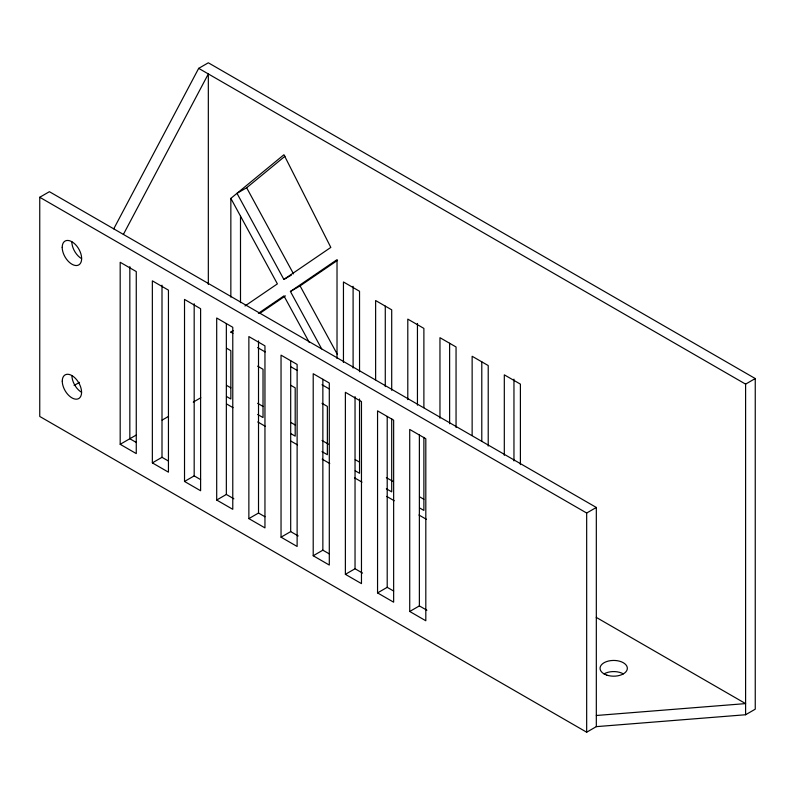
<?xml version="1.0" encoding="UTF-8"?>
<svg xmlns="http://www.w3.org/2000/svg" width="795" height="795" viewBox="0 0 795 795"><rect width="100%" height="100%" fill="white"/><g stroke="black" fill="none" stroke-linecap="round" stroke-linejoin="round"><path stroke-width="1.19" d="M113.745 228.841L198.68 68.36L208.33 62.795L755.25 378.549L755.25 709.18L745.601 714.745L596.32 726.64L586.67 732.205L39.75 416.451L39.75 197.269L49.399 191.694L596.32 507.458L596.32 726.64M123.394 234.416L208.33 73.935L208.33 284.441M230.848 297.111L230.848 198.382L283.934 154.737L330.819 247.414L283.875 279.442L236.999 193.334L246.649 187.759L284.968 156.247M245.009 305.966L277.385 283.875L230.848 198.382M232.995 333.353L230.848 332.121L232.895 330.73M258.415 313.309L283.934 295.899L309.295 342.486M321.677 348.896L290.423 291.477L337.02 259.677L337.02 358.535M259.895 313.309L285.415 295.899M290.423 291.477L300.073 285.902L337.557 260.323M74.124 385.456L79.5 382.355M283.875 279.442L291.377 275.11M230.848 332.121L232.995 330.879M120.184 444.306L136.263 453.597L136.263 271.562L120.184 262.28L120.184 444.306L136.303 435.004M162.101 420.108L168.55 416.381M193.274 402.101L200.807 397.758M152.352 462.879L168.441 472.17L168.441 290.145L152.352 280.854L152.352 462.879L162.001 457.314L168.441 461.03M184.52 481.462L200.608 490.744L200.608 308.718L184.52 299.427L184.52 481.462L194.179 475.887L200.608 479.604M216.697 500.035L232.776 509.317L232.776 327.292L216.697 318L216.697 500.035L226.346 494.46L233.849 498.793M248.865 518.608L264.954 527.89L264.954 345.865L248.865 336.573L248.865 518.608L258.514 513.033L264.954 516.75M281.042 537.181L297.121 546.463L297.121 364.438L281.042 355.146L281.042 537.181L290.692 531.607L298.195 535.939M313.21 555.755L329.299 565.046L329.299 383.011L313.21 373.72L313.21 555.755L322.859 550.18L329.299 553.896M345.378 574.328L361.467 583.619L361.467 401.584L345.378 392.303L345.378 574.328L355.037 568.753L362.54 573.086M377.555 592.901L393.644 602.193L393.644 420.158L377.555 410.876L377.555 592.901L387.205 587.326L393.644 591.043M198.68 68.36L745.601 384.124L755.25 378.549M409.723 611.474L425.812 620.766L425.812 438.731L409.723 429.449L409.723 611.474L419.372 605.909L426.885 610.242M39.75 197.269L586.67 513.033L596.32 507.458M596.32 715.49L745.601 703.605L596.24 617.377M257.659 347.594L265.162 351.937M290.9 366.793L297.34 370.51M322.005 384.75L329.508 389.083M226.565 348.22L230.848 350.694L230.848 398.991L226.565 396.516M257.659 366.177L263.026 369.268L263.026 417.564L257.659 414.463M290.9 385.366L295.193 387.841L295.193 436.137L290.9 433.663M322.005 403.323L327.361 406.414L327.361 454.71L322.005 451.62M226.565 385.366L230.848 387.841M257.659 403.323L263.026 406.414M290.9 422.513L295.193 424.987M322.005 440.47L328.434 444.186M355.246 459.659L359.539 462.143M386.35 477.616L392.78 481.333M419.591 496.815L423.884 499.29M355.246 470.809L359.539 473.283L359.539 398.991M386.35 488.766L391.706 491.857L391.706 418.796M419.591 507.955L423.884 510.43L423.884 437.369M226.595 403.959L233.044 407.686M257.759 421.956L265.282 426.299M291.069 441.185L297.519 444.912M322.233 459.172L329.756 463.515M354.471 477.785L361.993 482.128M386.708 496.398L394.221 500.741M418.935 515.011L426.458 519.354M136.263 442.447L129.833 438.741L129.833 266.613M246.649 187.759L293.524 273.878M300.073 285.902L337.229 354.163M745.601 384.124L745.601 714.745M586.67 513.033L586.67 732.205M520.397 464.618L520.397 384.124L504.308 374.842L504.308 455.326M513.958 379.175L513.958 460.901M488.219 446.045L488.219 365.551L472.141 356.269L472.141 435.511M481.79 361.834L481.79 441.086M456.052 427.472L456.052 346.978L439.963 337.686L439.963 418.18M449.622 343.261L449.622 423.755M423.884 407.656L423.884 328.405L407.795 319.113L407.795 399.607M419.372 435.024L419.372 605.909M417.445 323.446L417.445 405.182M391.706 390.315L391.706 309.831L375.628 300.54L375.628 379.791M387.205 416.441L387.205 587.326M385.277 306.115L385.277 386.609M359.539 371.742L359.539 291.258L343.45 281.967L343.45 362.46M355.037 396.635L355.037 568.753M353.099 286.299L353.099 368.025M322.859 379.295L322.859 550.18M290.692 360.721L290.692 531.607M258.514 340.906L258.514 513.033M240.497 216.26L240.497 302.647M226.346 323.575L226.346 494.46M194.179 303.76L194.179 475.887M162.001 285.186L162.001 457.314M81.577 258.653A13.754 7.94 60 0 1 71.848 241.809M81.577 392.303A13.654 7.88 60 0 1 71.918 375.588M604.041 673.882A13.654 7.88 0 0 1 623.35 673.882M62.199 247.374A13.754 7.94 60 0 0 76.787 265.52A13.754 7.94 60 0 0 76.787 246.072A13.754 7.94 60 0 0 62.199 247.374M62.268 381.153A13.654 7.88 60 0 0 76.747 399.17A13.654 7.88 60 0 0 76.747 379.861A13.654 7.88 60 0 0 62.268 381.153M606.873 675.134A13.654 7.88 0 0 0 627.344 668.317A13.654 7.88 0 0 0 606.873 661.49A13.654 7.88 0 0 0 606.873 675.134"/></g></svg>
